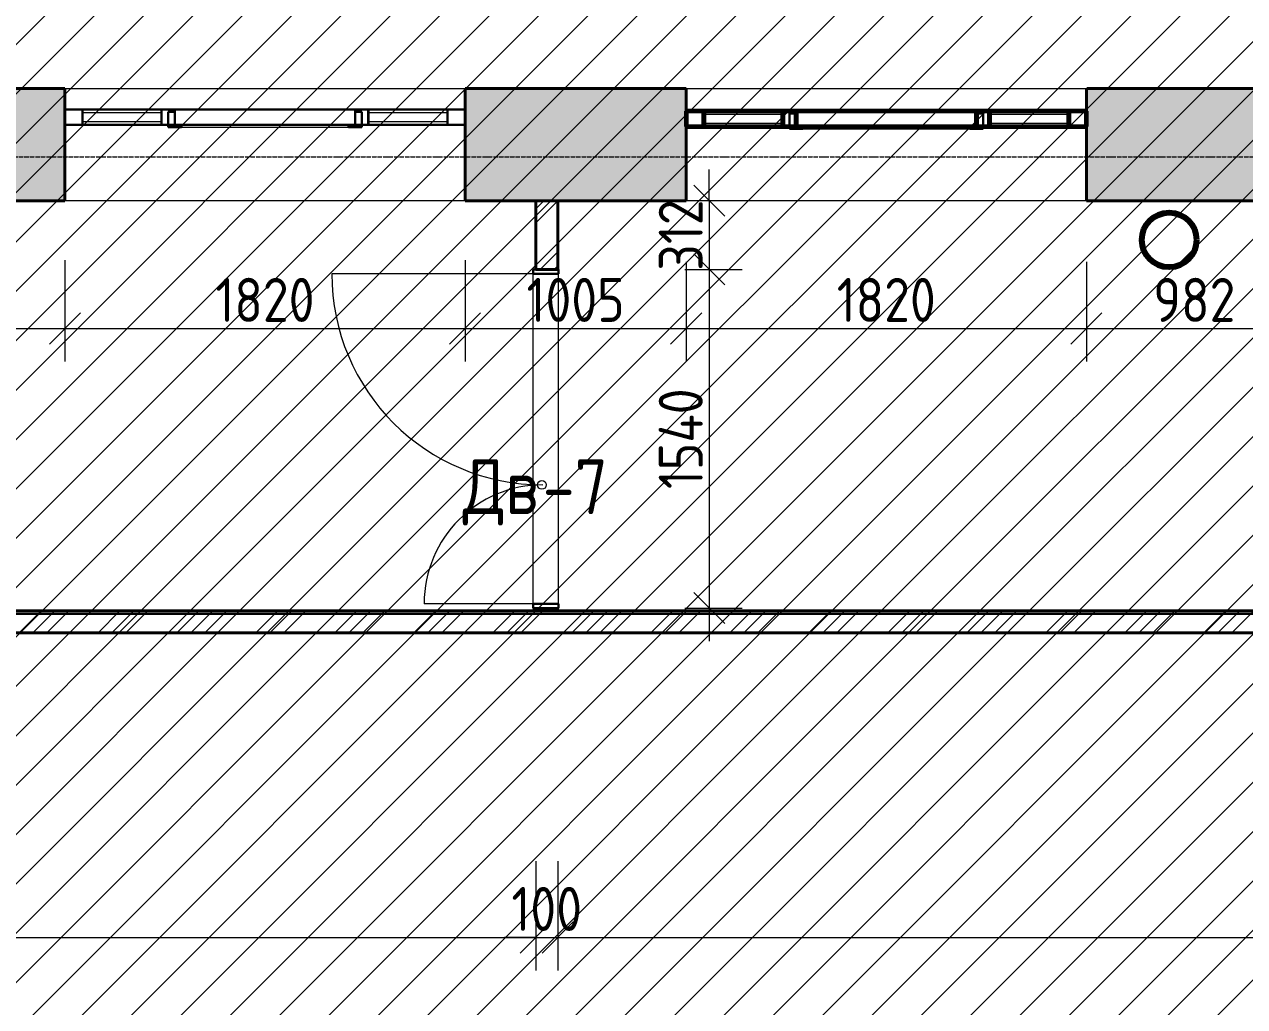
# Model space of a CAD drawing. Header units: millimetres. Extents: x -11886 to 379896, y -8130 to 47743.
# Drawn here: x 345303 to 350852, y 9543 to 14008 of the extents above; entities that cross this region are included whole.
import ezdxf

# ---------------------------------------------------------------- set-up
doc = ezdxf.new("R2010")
doc.units = ezdxf.units.MM
for name, pattern in [('ADSK_Линия сетки', [25, 20, -2.5, 0, -2.5]), ('ADSK_Сверху', [4.5, 3, -1.5]), ('ADSK_Снесено', [4.5, 3, -1.5])]:
    doc.linetypes.add(name, pattern=pattern)
for name, color, linetype, lineweight, true_color in [('_ Окна', 5, 'Continuous', 30, 0x0000ff), ('Витраж', 5, 'Continuous', 18, 0x0000ff), ('Двери', 5, 'Continuous', 18, 0x0000ff), ('Окна', 5, 'Continuous', 18, 0x0000ff), ('Панели витража', 5, 'Continuous', 18, 0x0000ff), ('планы со стояками отопление_dwg', 7, 'Continuous', 9, 0x767676), ('Стены внутренние', 5, 'Continuous', 18, 0x0000ff), ('Стены наружные', 1, 'ADSK_Снесено', 18, 0xff0000)]:
    doc.layers.add(name, color=color, linetype=linetype, lineweight=lineweight, true_color=true_color)
for name, color, linetype, lineweight in [('Марки дверей', 7, 'Continuous', 20), ('Оси', 7, 'Continuous', 9), ('Размеры', 7, 'Continuous', 9), ('стояки', 7, 'Continuous', 9)]:
    doc.layers.add(name, color=color, linetype=linetype, lineweight=lineweight)
doc.styles.add('GOST Common_1', font='GOST_Common.ttf', dxfattribs={"width": 0.9, "height": 200})
doc.styles.add('GOST Common_2', font='GOST_Common.ttf', dxfattribs={"width": 0.9, "height": 250})
doc.dimstyles.new('ADSK_Основной_2_мм_Округление_до_1_мм', dxfattribs={"dimscale": 304.8, "dimtxt": 201.142999, "dimasz": 0.463911, "dimexe": 0.492126, "dimexo": 0.492126, "dimgap": 0.098425, "dimtad": 1, "dimdec": 0, "dimdsep": 46, "dimtxsty": 'GOST Common_1', "dimblk1": 'OBLIQUE', "dimblk2": 'OBLIQUE', "dimsah": 1, "dimcen": 0.09, "dimdle": 0.492126, "dimazin": 2, "dimtfac": 1, "dimtdec": 4, "dimtix": 1, "dimtmove": 0, "dimatfit": 3, "dimfxl": 1, "dimtvp": 1, "dimtolj": 1, "dimtzin": 0, "dimlwd": 20, "dimlwe": 20, "dimarcsym": 2})
pattern_1 = [(45, (322754.53, 150), (-179.6051, 179.6051), []), (45, (322818.03, 150), (0, 359.2102), []), (45, (322691.03, 150), (0, 359.2102), [])]
pattern_2 = [(45, (322754.53, 85026.59), (-112.2532, 112.2532), [])]

# ---------------------------------------------------------------- blocks, each defined once
blk = doc.blocks.new('Системная панель - _AR_Стекло_40мм_привязка по центру-1463982-04 План 4-го этажа')
at = {"layer": 'Панели витража', "color": 161, "linetype": 'ADSK_Сверху', "true_color": 0xaaaaff}
for p, q in [((180, 20), (-180, 20)), ((-180, -20), (-180, 20)), ((180, 20), (180, -20)), ((-180, -20), (180, -20))]:
    blk.add_line(p, q, dxfattribs=at)
blk = doc.blocks.new('Прямоугольный импост - 70х20_60мм-1225109-04 План 4-го этажа')
at = {"layer": 'Витраж', "color": 161, "linetype": 'ADSK_Сверху', "true_color": 0xaaaaff}
for p, q in [((39704.5, 2327.2), (39704.5, 2257.2)), ((39784.5, 2327.2), (39704.5, 2327.2)), ((40174.5, 2327.2), (40144.5, 2327.2)), ((39784.5, 2257.2), (39704.5, 2257.2)), ((40174.5, 2257.2), (40144.5, 2257.2))]:
    blk.add_line(p, q, dxfattribs=at)
blk = doc.blocks.new('Прямоугольный импост - 70х20_60мм-1236811-04 План 4-го этажа')
at = {"layer": 'Витраж', "color": 161, "linetype": 'ADSK_Сверху', "true_color": 0xaaaaff}
for p, q in [((-80, 35), (0, 35)), ((0, 35), (0, -35)), ((0, -35), (-80, -35))]:
    blk.add_line(p, q, dxfattribs=at)
blk = doc.blocks.new('Прямоугольный импост - 70х20_60мм-1236812-04 План 4-го этажа')
at = {"layer": 'Витраж', "color": 161, "linetype": 'ADSK_Сверху', "true_color": 0xaaaaff}
for p, q in [((0, 35), (-80, 35)), ((0, -35), (0, 35)), ((-80, -35), (0, -35))]:
    blk.add_line(p, q, dxfattribs=at)
blk = doc.blocks.new('Прямоугольный импост - 70х20_60мм-1225111-04 План 4-го этажа')
at = {"layer": 'Витраж', "color": 161, "linetype": 'ADSK_Сверху', "true_color": 0xaaaaff}
for p, q in [((40204.5, 2327.2), (40174.5, 2327.2)), ((41054.5, 2327.2), (41024.5, 2327.2)), ((40204.5, 2257.2), (40174.5, 2257.2)), ((41054.5, 2257.2), (41024.5, 2257.2))]:
    blk.add_line(p, q, dxfattribs=at)
blk = doc.blocks.new('Витраж-тент со смещением вовне - 60мм 30 сдвиг-1466982-04 План 4-го этажа')
at = {"layer": '_ Окна', "color": 161, "linetype": 'ADSK_Сверху', "true_color": 0xaaaaff}
for p, q in [((-440, 25), (-440, -45)), ((-440, 25), (-410, 25)), ((-440, -45), (-440, 25)), ((440, 25), (410, 25)), ((440, -45), (440, 25)), ((440, -45), (440, 25)), ((-380, -45), (-440, -45)), ((-380, -35), (-380, -45)), ((380, -35), (380, -45)), ((380, -45), (440, -45))]:
    blk.add_line(p, q, dxfattribs=at)
at = {"layer": 'Окна', "color": 161, "linetype": 'ADSK_Сверху', "true_color": 0xaaaaff}
blk.add_line((-380, -45), (380, -45), dxfattribs=at)
blk = doc.blocks.new('Прямоугольный импост - 70х20_60мм-1225113-04 План 4-го этажа')
at = {"layer": 'Витраж', "color": 161, "linetype": 'ADSK_Сверху', "true_color": 0xaaaaff}
for p, q in [((41084.5, 2327.2), (41054.5, 2327.2)), ((41524.5, 2327.2), (41444.5, 2327.2)), ((41524.5, 2257.2), (41524.5, 2327.2)), ((41084.5, 2257.2), (41054.5, 2257.2)), ((41524.5, 2257.2), (41444.5, 2257.2))]:
    blk.add_line(p, q, dxfattribs=at)
blk = doc.blocks.new('Прямоугольный импост - 70х60мм-1236807-04 План 4-го этажа')
at = {"layer": 'Витраж', "color": 161, "linetype": 'ADSK_Сверху', "true_color": 0xaaaaff}
for p, q in [((-30, 35), (30, 35)), ((30, -35), (-30, -35))]:
    blk.add_line(p, q, dxfattribs=at)
blk = doc.blocks.new('Прямоугольный импост - 70х60мм-1225009-04 План 4-го этажа')
at = {"layer": 'Витраж', "color": 161, "linetype": 'ADSK_Сверху', "true_color": 0xaaaaff}
for p, q in [((39784.5, 2327.2), (39784.5, 2312.2)), ((40144.5, 2327.2), (39784.5, 2327.2)), ((40144.5, 2312.2), (40144.5, 2327.2)), ((39784.5, 2272.2), (39784.5, 2257.2)), ((40144.5, 2257.2), (39784.5, 2257.2)), ((40144.5, 2257.2), (40144.5, 2272.2))]:
    blk.add_line(p, q, dxfattribs=at)
blk = doc.blocks.new('Прямоугольный импост - 70х60мм-1242018-04 План 4-го этажа')
at = {"layer": 'Витраж', "color": 161, "linetype": 'ADSK_Сверху', "true_color": 0xaaaaff}
for p, q in [((40204.5, 2327.2), (40204.5, 2257.2)), ((41024.5, 2327.2), (40204.5, 2327.2)), ((41024.5, 2257.2), (41024.5, 2327.2)), ((41024.5, 2257.2), (40204.5, 2257.2))]:
    blk.add_line(p, q, dxfattribs=at)
blk = doc.blocks.new('Прямоугольный импост - Зазор 20х116мм-1853980-04 План 4-го этажа')
at = {"layer": 'Витраж', "color": 161, "linetype": 'ADSK_Сверху', "true_color": 0xaaaaff}
for p, q in [((24861.7, 11204.5), (24861.7, 11224.5)), ((24977.7, 11204.5), (24977.7, 11224.5)), ((24861.7, 11204.5), (24977.7, 11204.5))]:
    blk.add_line(p, q, dxfattribs=at)
blk = doc.blocks.new('Прямоугольный импост - Зазор 20х116мм-1854064-04 План 4-го этажа')
at = {"layer": 'Витраж', "color": 161, "linetype": 'ADSK_Сверху', "true_color": 0xaaaaff}
for p, q in [((0, 76), (-20, 76)), ((0, -40), (0, 76)), ((-20, -40), (0, -40))]:
    blk.add_line(p, q, dxfattribs=at)
blk = doc.blocks.new('Прямоугольный импост - 48х116мм простой-1854140-04 План 4-го этажа')
at = {"layer": 'Витраж', "color": 161, "linetype": 'ADSK_Сверху', "true_color": 0xaaaaff}
for p, q in [((24977.7, 12724.5), (24861.7, 12724.5)), ((24861.7, 11224.5), (24861.7, 12724.5)), ((24977.7, 11224.5), (24977.7, 12724.5)), ((24861.7, 11224.5), (24977.7, 11224.5))]:
    blk.add_line(p, q, dxfattribs=at)
blk = doc.blocks.new('Прямоугольный импост - Зазор 20х116мм-1854068-04 План 4-го этажа')
at = {"layer": 'Витраж', "color": 161, "linetype": 'ADSK_Сверху', "true_color": 0xaaaaff}
for p, q in [((-20, 76), (0, 76)), ((0, 76), (0, -40)), ((0, -40), (-20, -40))]:
    blk.add_line(p, q, dxfattribs=at)
blk = doc.blocks.new('Прямоугольный импост - 70х20_60мм-V118-04 План 4-го этажа')
at = {"layer": 'Витраж', "lineweight": 30}
for p, q in [((-80, 35), (0, 35)), ((-80, -35), (-80, 35)), ((0, 35), (0, -35)), ((0, -35), (-80, -35))]:
    blk.add_line(p, q, dxfattribs=at)
blk = doc.blocks.new('Прямоугольный импост - 70х20_60мм-V119-04 План 4-го этажа')
at = {"layer": 'Витраж', "lineweight": 30}
for p, q in [((0, 35), (-80, 35)), ((-80, 35), (-80, -35)), ((0, -35), (0, 35)), ((-80, -35), (0, -35))]:
    blk.add_line(p, q, dxfattribs=at)
blk = doc.blocks.new('Прямоугольный импост - 70х60мм-V120-04 План 4-го этажа')
at = {"layer": 'Витраж', "lineweight": 30}
for p, q in [((-30, 35), (30, 35)), ((-30, -35), (-30, 35)), ((30, 35), (30, -35)), ((30, -35), (-30, -35))]:
    blk.add_line(p, q, dxfattribs=at)
blk = doc.blocks.new('Прямоугольный импост - 70х60мм-V121-04 План 4-го этажа')
at = {"layer": 'Витраж', "lineweight": 30}
for p, q in [((23172.4, 13471.5), (22812.4, 13471.5)), ((22812.4, 13471.5), (22812.4, 13401.5)), ((23172.4, 13401.5), (23172.4, 13471.5)), ((22812.4, 13401.5), (23172.4, 13401.5))]:
    blk.add_line(p, q, dxfattribs=at)
blk = doc.blocks.new('Прямоугольный импост - 70х60мм-V122-04 План 4-го этажа')
at = {"layer": 'Витраж', "lineweight": 30}
for p, q in [((24052.4, 13471.5), (23232.4, 13471.5)), ((23232.4, 13471.5), (23232.4, 13401.5)), ((24052.4, 13401.5), (24052.4, 13471.5)), ((23232.4, 13401.5), (24052.4, 13401.5))]:
    blk.add_line(p, q, dxfattribs=at)
blk = doc.blocks.new('Прямоугольный импост - 70х20_60мм-V123-04 План 4-го этажа')
at = {"layer": 'Витраж', "color": 1, "lineweight": 60, "true_color": 0xff0000}
for p, q in [((-80, 35), (0, 35)), ((-80, -35), (-80, 35)), ((0, 35), (0, -35)), ((0, -35), (-80, -35))]:
    blk.add_line(p, q, dxfattribs=at)
blk = doc.blocks.new('Прямоугольный импост - 70х20_60мм-V124-04 План 4-го этажа')
at = {"layer": 'Витраж', "color": 1, "lineweight": 60, "true_color": 0xff0000}
for p, q in [((0, 35), (-80, 35)), ((-80, 35), (-80, -35)), ((0, -35), (0, 35)), ((-80, -35), (0, -35))]:
    blk.add_line(p, q, dxfattribs=at)
blk = doc.blocks.new('Прямоугольный импост - 70х60мм-V125-04 План 4-го этажа')
at = {"layer": 'Витраж', "color": 1, "lineweight": 60, "true_color": 0xff0000}
for p, q in [((-30, 35), (30, 35)), ((-30, -35), (-30, 35)), ((30, 35), (30, -35)), ((30, -35), (-30, -35))]:
    blk.add_line(p, q, dxfattribs=at)
blk = doc.blocks.new('Прямоугольный импост - 70х60мм-V126-04 План 4-го этажа')
at = {"layer": 'Витраж', "color": 1, "lineweight": 60, "true_color": 0xff0000}
for p, q in [((25997.9, 13463.8), (25637.9, 13463.8)), ((25637.9, 13463.8), (25637.9, 13393.8)), ((25997.9, 13393.8), (25997.9, 13463.8)), ((25637.9, 13393.8), (25997.9, 13393.8))]:
    blk.add_line(p, q, dxfattribs=at)
blk = doc.blocks.new('Прямоугольный импост - 70х60мм-V127-04 План 4-го этажа')
at = {"layer": 'Витраж', "color": 1, "lineweight": 60, "true_color": 0xff0000}
for p, q in [((26877.9, 13463.8), (26057.9, 13463.8)), ((26057.9, 13463.8), (26057.9, 13393.8)), ((26877.9, 13393.8), (26877.9, 13463.8)), ((26057.9, 13393.8), (26877.9, 13393.8))]:
    blk.add_line(p, q, dxfattribs=at)
blk = doc.blocks.new('Дверь-Витраж-Двойная-Витрина - Дв-7-1855991-04 План 4-го этажа')
at = {"layer": 'Двери'}
for p, q in [((750, 40), (750, 955.55)), ((-750, 40), (-750, 535.55))]:
    blk.add_line(p, q, dxfattribs=at)
for centre, radius, start, end in [((750, -4.45), 960, 90, 180), ((-750, -4.45), 540, 0, 90)]:
    blk.add_arc(centre, radius, start, end, dxfattribs=at)
blk = doc.blocks.new('Прямоугольный импост - Зазор 20х116мм-1839981-04 План 4-го этажа')
at = {"layer": 'Витраж', "lineweight": 30}
for p, q in [((-20, 76), (0, 76)), ((-20, -40), (-20, 76)), ((0, 76), (0, -40)), ((0, -40), (-20, -40))]:
    blk.add_line(p, q, dxfattribs=at)
blk = doc.blocks.new('Прямоугольный импост - Зазор 20х116мм-1839984-04 План 4-го этажа')
at = {"layer": 'Витраж', "lineweight": 30}
for p, q in [((0, 76), (-20, 76)), ((-20, 76), (-20, -40)), ((0, -40), (0, 76)), ((-20, -40), (0, -40))]:
    blk.add_line(p, q, dxfattribs=at)
blk = doc.blocks.new('планы со стояками отопление_dwg-1484427-04 План 4-го этажа')
at = {"layer": 'стояки', "color": 246, "lineweight": 80, "true_color": 0x7f001f}
blk.add_circle((198243.7, 422787.2), 124.3, dxfattribs=at)
blk = doc.blocks.new('ADSK_Марка_Дверь - Типоразмер_ADSK_Марка-58376-04 План 4-го этажа')
at = {"layer": 'Марки дверей', "lineweight": 9}
blk.add_circle((0, 0), 0.2, dxfattribs=at)
blk = doc.blocks.new('_Oblique')
at = {"color": 0, "linetype": 'ByBlock', "lineweight": -2}
blk.add_line((-0.5, -0.5), (0.5, 0.5), dxfattribs=at)
blk = doc.blocks.new('*D2969')
at = {"layer": 'Defpoints', "color": 0, "transparency": 16777216}
for p in [(344513.2, 13092.1), (345486.9, 13086.5), (345486.9, 12625.6)]:
    blk.add_point(p, dxfattribs=at)
at = {"layer": 'Размеры', "color": 0, "lineweight": 20, "transparency": 16777216}
for p, q in [((344513.2, 12942.1), (344513.2, 12475.6)), ((345486.9, 12936.5), (345486.9, 12475.6)), ((344363.2, 12625.6), (345636.9, 12625.6))]:
    blk.add_line(p, q, dxfattribs=at)
at = {"layer": 'Размеры', "color": 0, "lineweight": 20, "transparency": 16777216, "xscale": 141.4, "yscale": 141.4, "zscale": 141.4, "rotation": 180}
blk.add_blockref('_Oblique', (344513.2, 12625.6), dxfattribs=at)
at = {"layer": 'Размеры', "color": 0, "lineweight": 20, "transparency": 16777216, "xscale": 141.4, "yscale": 141.4, "zscale": 141.4}
blk.add_blockref('_Oblique', (345486.9, 12625.6), dxfattribs=at)
at = {"layer": 'Размеры', "color": 0, "lineweight": 20, "transparency": 16777216, "insert": (345000.1, 12755.6), "char_height": 200, "width": 474.561, "attachment_point": 5, "style": 'GOST Common_1'}
blk.add_mtext('\\A1;974', dxfattribs=at)
blk = doc.blocks.new('*D2970')
at = {"layer": 'Defpoints', "color": 0, "transparency": 16777216}
for p in [(345486.9, 13086.5), (347306.9, 13086.5), (347306.9, 12625.6)]:
    blk.add_point(p, dxfattribs=at)
at = {"layer": 'Размеры', "color": 0, "lineweight": 20, "transparency": 16777216}
for p, q in [((345486.9, 12936.5), (345486.9, 12475.6)), ((347306.9, 12936.5), (347306.9, 12475.6)), ((345336.9, 12625.6), (347456.9, 12625.6))]:
    blk.add_line(p, q, dxfattribs=at)
at = {"layer": 'Размеры', "color": 0, "lineweight": 20, "transparency": 16777216, "xscale": 141.4, "yscale": 141.4, "zscale": 141.4, "rotation": 180}
blk.add_blockref('_Oblique', (345486.9, 12625.6), dxfattribs=at)
at = {"layer": 'Размеры', "color": 0, "lineweight": 20, "transparency": 16777216, "xscale": 141.4, "yscale": 141.4, "zscale": 141.4}
blk.add_blockref('_Oblique', (347306.9, 12625.6), dxfattribs=at)
at = {"layer": 'Размеры', "color": 0, "lineweight": 20, "transparency": 16777216, "insert": (346396.9, 12755.6), "char_height": 200, "width": 560.473, "attachment_point": 5, "style": 'GOST Common_1'}
blk.add_mtext('\\A1;1820', dxfattribs=at)
blk = doc.blocks.new('*D2971')
at = {"layer": 'Defpoints', "color": 0, "transparency": 16777216}
for p in [(347306.9, 13086.5), (348312.4, 13078.8), (348312.4, 12625.6)]:
    blk.add_point(p, dxfattribs=at)
at = {"layer": 'Размеры', "color": 0, "lineweight": 20, "transparency": 16777216}
for p, q in [((347306.9, 12936.5), (347306.9, 12475.6)), ((348312.4, 12928.8), (348312.4, 12475.6)), ((347156.9, 12625.6), (348462.4, 12625.6))]:
    blk.add_line(p, q, dxfattribs=at)
at = {"layer": 'Размеры', "color": 0, "lineweight": 20, "transparency": 16777216, "xscale": 141.4, "yscale": 141.4, "zscale": 141.4, "rotation": 180}
blk.add_blockref('_Oblique', (347306.9, 12625.6), dxfattribs=at)
at = {"layer": 'Размеры', "color": 0, "lineweight": 20, "transparency": 16777216, "xscale": 141.4, "yscale": 141.4, "zscale": 141.4}
blk.add_blockref('_Oblique', (348312.4, 12625.6), dxfattribs=at)
at = {"layer": 'Размеры', "color": 0, "lineweight": 20, "transparency": 16777216, "insert": (347809.6, 12755.6), "char_height": 200, "width": 560.473, "attachment_point": 5, "style": 'GOST Common_1'}
blk.add_mtext('\\A1;1005', dxfattribs=at)
blk = doc.blocks.new('*D2972')
at = {"layer": 'Defpoints', "color": 0, "transparency": 16777216}
for p in [(348312.4, 13078.8), (350132.4, 13078.8), (350132.4, 12625.6)]:
    blk.add_point(p, dxfattribs=at)
at = {"layer": 'Размеры', "color": 0, "lineweight": 20, "transparency": 16777216}
for p, q in [((348312.4, 12928.8), (348312.4, 12475.6)), ((350132.4, 12928.8), (350132.4, 12475.6)), ((348162.4, 12625.6), (350282.4, 12625.6))]:
    blk.add_line(p, q, dxfattribs=at)
at = {"layer": 'Размеры', "color": 0, "lineweight": 20, "transparency": 16777216, "xscale": 141.4, "yscale": 141.4, "zscale": 141.4, "rotation": 180}
blk.add_blockref('_Oblique', (348312.4, 12625.6), dxfattribs=at)
at = {"layer": 'Размеры', "color": 0, "lineweight": 20, "transparency": 16777216, "xscale": 141.4, "yscale": 141.4, "zscale": 141.4}
blk.add_blockref('_Oblique', (350132.4, 12625.6), dxfattribs=at)
at = {"layer": 'Размеры', "color": 0, "lineweight": 20, "transparency": 16777216, "insert": (349222.4, 12755.6), "char_height": 200, "width": 560.473, "attachment_point": 5, "style": 'GOST Common_1'}
blk.add_mtext('\\A1;1820', dxfattribs=at)
blk = doc.blocks.new('*D2973')
at = {"layer": 'Defpoints', "color": 0, "transparency": 16777216}
for p in [(350132.4, 13078.8), (351114.3, 13052.8), (351114.3, 12625.6)]:
    blk.add_point(p, dxfattribs=at)
at = {"layer": 'Размеры', "color": 0, "lineweight": 20, "transparency": 16777216}
for p, q in [((350132.4, 12928.8), (350132.4, 12475.6)), ((351114.3, 12902.8), (351114.3, 12475.6)), ((349982.4, 12625.6), (351264.3, 12625.6))]:
    blk.add_line(p, q, dxfattribs=at)
at = {"layer": 'Размеры', "color": 0, "lineweight": 20, "transparency": 16777216, "xscale": 141.4, "yscale": 141.4, "zscale": 141.4, "rotation": 180}
blk.add_blockref('_Oblique', (350132.4, 12625.6), dxfattribs=at)
at = {"layer": 'Размеры', "color": 0, "lineweight": 20, "transparency": 16777216, "xscale": 141.4, "yscale": 141.4, "zscale": 141.4}
blk.add_blockref('_Oblique', (351114.3, 12625.6), dxfattribs=at)
at = {"layer": 'Размеры', "color": 0, "lineweight": 20, "transparency": 16777216, "insert": (350623.4, 12755.6), "char_height": 200, "width": 454.106, "attachment_point": 5, "style": 'GOST Common_1'}
blk.add_mtext('\\A1;982', dxfattribs=at)
blk = doc.blocks.new('*D2985')
at = {"layer": 'Defpoints', "color": 0, "transparency": 16777216}
for p in [(347628.3, 10353.2), (341027.4, 9956.5), (347628.3, 9856.5)]:
    blk.add_point(p, dxfattribs=at)
at = {"layer": 'Размеры', "color": 0, "lineweight": 20, "transparency": 16777216}
for p, q in [((347628.3, 10203.2), (347628.3, 9706.5)), ((340877.4, 9856.5), (347778.3, 9856.5)), ((341027.4, 9806.5), (341027.4, 9706.5))]:
    blk.add_line(p, q, dxfattribs=at)
at = {"layer": 'Размеры', "color": 0, "lineweight": 20, "transparency": 16777216, "xscale": 141.4, "yscale": 141.4, "zscale": 141.4, "rotation": 180}
blk.add_blockref('_Oblique', (341027.4, 9856.5), dxfattribs=at)
at = {"layer": 'Размеры', "color": 0, "lineweight": 20, "transparency": 16777216, "xscale": 141.4, "yscale": 141.4, "zscale": 141.4}
blk.add_blockref('_Oblique', (347628.3, 9856.5), dxfattribs=at)
at = {"layer": 'Размеры', "color": 0, "lineweight": 20, "transparency": 16777216, "insert": (344327.9, 9986.5), "char_height": 200, "width": 560.473, "attachment_point": 5, "style": 'GOST Common_1'}
blk.add_mtext('\\A1;6601', dxfattribs=at)
blk = doc.blocks.new('*D2986')
at = {"layer": 'Defpoints', "color": 0, "transparency": 16777216}
for p in [(347628.3, 10353.2), (347728.3, 10353.2), (347728.3, 9856.5)]:
    blk.add_point(p, dxfattribs=at)
at = {"layer": 'Размеры', "color": 0, "lineweight": 20, "transparency": 16777216}
for p, q in [((347628.3, 10203.2), (347628.3, 9706.5)), ((347728.3, 10203.2), (347728.3, 9706.5)), ((347628.3, 9856.5), (347486.9, 9856.5)), ((347628.3, 9856.5), (347728.3, 9856.5)), ((347728.3, 9856.5), (347869.7, 9856.5))]:
    blk.add_line(p, q, dxfattribs=at)
at = {"layer": 'Размеры', "color": 0, "lineweight": 20, "transparency": 16777216, "xscale": 141.4, "yscale": 141.4, "zscale": 141.4}
blk.add_blockref('_Oblique', (347628.3, 9856.5), dxfattribs=at)
at = {"layer": 'Размеры', "color": 0, "lineweight": 20, "transparency": 16777216, "xscale": 141.4, "yscale": 141.4, "zscale": 141.4, "rotation": 180}
blk.add_blockref('_Oblique', (347728.3, 9856.5), dxfattribs=at)
at = {"layer": 'Размеры', "color": 0, "lineweight": 20, "transparency": 16777216, "insert": (347678.3, 9986.5), "char_height": 200, "width": 409.104, "attachment_point": 5, "style": 'GOST Common_1'}
blk.add_mtext('\\A1;100', dxfattribs=at)
blk = doc.blocks.new('*D2987')
at = {"layer": 'Defpoints', "color": 0, "transparency": 16777216}
for p in [(347728.3, 10353.2), (355056.1, 9956.5), (355056.1, 9856.5)]:
    blk.add_point(p, dxfattribs=at)
at = {"layer": 'Размеры', "color": 0, "lineweight": 20, "transparency": 16777216}
for p, q in [((347728.3, 10203.2), (347728.3, 9706.5)), ((347578.3, 9856.5), (355206.1, 9856.5)), ((355056.1, 9806.5), (355056.1, 9706.5))]:
    blk.add_line(p, q, dxfattribs=at)
at = {"layer": 'Размеры', "color": 0, "lineweight": 20, "transparency": 16777216, "xscale": 141.4, "yscale": 141.4, "zscale": 141.4, "rotation": 180}
blk.add_blockref('_Oblique', (347728.3, 9856.5), dxfattribs=at)
at = {"layer": 'Размеры', "color": 0, "lineweight": 20, "transparency": 16777216, "xscale": 141.4, "yscale": 141.4, "zscale": 141.4}
blk.add_blockref('_Oblique', (355056.1, 9856.5), dxfattribs=at)
at = {"layer": 'Размеры', "color": 0, "lineweight": 20, "transparency": 16777216, "insert": (351392.2, 9986.5), "char_height": 200, "width": 605.475, "attachment_point": 5, "style": 'GOST Common_1'}
blk.add_mtext('\\A1;7328', dxfattribs=at)
blk = doc.blocks.new('*D3027')
at = {"layer": 'Defpoints', "color": 0, "transparency": 16777216}
for p in [(348517.7, 13206.6), (348156.3, 12894.5), (348417.7, 12894.5)]:
    blk.add_point(p, dxfattribs=at)
at = {"layer": 'Размеры', "color": 0, "lineweight": 20, "transparency": 16777216}
for p, q in [((348417.7, 13206.6), (348417.7, 13348)), ((348367.7, 13206.6), (348267.7, 13206.6)), ((348417.7, 13206.6), (348417.7, 12894.5)), ((348306.3, 12894.5), (348567.7, 12894.5)), ((348417.7, 12894.5), (348417.7, 12753.1))]:
    blk.add_line(p, q, dxfattribs=at)
at = {"layer": 'Размеры', "color": 0, "lineweight": 20, "transparency": 16777216, "xscale": 141.4, "yscale": 141.4, "zscale": 141.4}
for p, rotation in [((348417.7, 13206.6), 270), ((348417.7, 12894.5), 90)]:
    blk.add_blockref('_Oblique', p, dxfattribs=dict(at, rotation=rotation))
at = {"layer": 'Размеры', "color": 0, "lineweight": 20, "transparency": 16777216, "insert": (348287.7, 13050.6), "char_height": 200, "width": 409.104, "attachment_point": 5, "rotation": 90, "style": 'GOST Common_1'}
blk.add_mtext('\\A1;312', dxfattribs=at)
blk = doc.blocks.new('*D3028')
at = {"layer": 'Defpoints', "color": 0, "transparency": 16777216}
for p in [(348156.3, 12894.5), (348156.3, 11354.5), (348417.7, 11354.5)]:
    blk.add_point(p, dxfattribs=at)
at = {"layer": 'Размеры', "color": 0, "lineweight": 20, "transparency": 16777216}
for p, q in [((348417.7, 13044.5), (348417.7, 11204.5)), ((348306.3, 12894.5), (348567.7, 12894.5)), ((348306.3, 11354.5), (348567.7, 11354.5))]:
    blk.add_line(p, q, dxfattribs=at)
at = {"layer": 'Размеры', "color": 0, "lineweight": 20, "transparency": 16777216, "xscale": 141.4, "yscale": 141.4, "zscale": 141.4}
for p, rotation in [((348417.7, 12894.5), 90), ((348417.7, 11354.5), 270)]:
    blk.add_blockref('_Oblique', p, dxfattribs=dict(at, rotation=rotation))
at = {"layer": 'Размеры', "color": 0, "lineweight": 20, "transparency": 16777216, "insert": (348287.7, 12124.5), "char_height": 200, "width": 580.928, "attachment_point": 5, "rotation": 90, "style": 'GOST Common_1'}
blk.add_mtext('\\A1;1540', dxfattribs=at)

msp = doc.modelspace()

# ---------------------------------------------------------------- hatches: boundary and pattern name
at = {"lineweight": 13, "true_color": 0x636466, "transparency": 33554559}
h = msp.add_hatch(dxfattribs=at)
h.set_pattern_fill('ANSI31', color=251, scale=50)
h.set_pattern_definition(pattern_2)
h.paths.add_polyline_path([(372687.94, 8682.3), (378968.48, 8682.3), (378787.15, 43909.21), (368787.75, 43909.21), (368787.75, 21084.06), (369474.39, 21054.57), (369476.21, 11328.12), (323525.66, 11328.12), (323525.66, 8679.25), (323045.03, 8679.25), (323045.03, 456.79), (331027.53, 422.02), (331027.53, 2336.48), (341727.18, 2336.48), (341727.18, -2582.57), (354090.93, -2582.57), (354090.93, 2335.74), (364791.47, 2256.79), (364791.47, 300.23), (372687.94, 300.23)])
h = msp.add_hatch(dxfattribs=at)
h.set_pattern_fill('ANSI31', color=251, scale=50)
h.set_pattern_definition(pattern_2)
h.paths.add_polyline_path([(354071.55, 43675.13), (341210.37, 43675.13), (341210.37, 21068.63), (334059.77, 21068.63), (334055.85, 13720.18), (337042.11, 13716.63), (337042.11, 13206.63), (335179.7, 13206.63), (335179.7, 11328.12), (358547.3, 11328.12), (358547.3, 13716.63), (361496.44, 13716.63), (361484.24, 21084.06), (354071.55, 21084.06)])
at = {"layer": 'Стены внутренние', "lineweight": 9}
h = msp.add_hatch(dxfattribs=at)
h.set_pattern_fill('FP_1', color=256, style=0, pattern_type=2)
h.set_pattern_definition(pattern_1)
h.paths.add_polyline_path([(347728.26, 12894.54), (347728.26, 13206.63), (347628.26, 13206.63), (347628.26, 12894.54)])
h = msp.add_hatch(dxfattribs=at)
h.set_pattern_fill('FP_1', color=256, style=0, pattern_type=2)
h.set_pattern_definition(pattern_1)
h.paths.add_polyline_path([(354803.09, 11242.54), (354956.07, 11242.54), (354956.07, 11342.54), (341127.44, 11342.54), (341127.44, 11242.54), (350297.73, 11242.54)])
at = {"layer": 'Стены наружные', "true_color": 0xc0c0c0}
h = msp.add_hatch(color=9, dxfattribs=at)
h.paths.add_polyline_path([(359233.11, 13206.63), (362006.44, 13206.63), (362006.44, 13716.63), (358546.28, 13716.63), (358546.28, 13206.63), (358680.01, 13206.63)])
h.paths.add_polyline_path([(356726.28, 13206.63), (356726.28, 13716.63), (355721.33, 13716.63), (355721.33, 13206.63)])
h.paths.add_polyline_path([(353901.33, 13206.63), (353901.33, 13716.63), (352934.34, 13716.63), (352934.34, 13206.63), (353757.23, 13206.63)])
h.paths.add_polyline_path([(350132.4, 13206.63), (351114.34, 13206.63), (351114.34, 13716.63), (350132.4, 13716.63), (350132.4, 13238.49)])
h.paths.add_polyline_path([(347306.9, 13206.63), (348312.4, 13206.63), (348312.4, 13716.63), (347306.9, 13716.63), (347306.9, 13300.08)])
h.paths.add_polyline_path([(344513.2, 13206.63), (345486.9, 13206.63), (345486.9, 13716.63), (344513.2, 13716.63), (344513.2, 13287.51)])
h.paths.add_polyline_path([(341698.91, 13206.63), (342693.2, 13206.63), (342693.2, 13716.63), (341698.91, 13716.63), (341698.91, 13274.85)])
h.paths.add_polyline_path([(339878.91, 13206.63), (339878.91, 13716.63), (338887.86, 13716.63), (338887.86, 13206.63), (339034.34, 13206.63)])
h.paths.add_polyline_path([(335079.7, 13206.63), (337067.86, 13206.63), (337067.86, 13716.63), (333611.85, 13716.63), (333611.85, 13206.63), (334528.98, 13206.63)])

# ---------------------------------------------------------------- linework, layer by layer
at = {"color": 251, "lineweight": 30, "true_color": 0x636466}
msp.add_lwpolyline([(334059.77, 21068.63), (334055.85, 13720.18), (337042.11, 13716.63), (337042.11, 13206.63), (335179.7, 13206.63), (335179.7, 11328.12), (358547.3, 11328.12), (358547.3, 13716.63), (361496.44, 13716.63), (361484.24, 21084.06), (354071.55, 21084.06), (354071.55, 43675.13), (341210.37, 43675.13), (341210.37, 21068.63), (334059.77, 21068.63)], dxfattribs=at)
at = {"layer": 'Оси', "linetype": 'ADSK_Линия сетки'}
msp.add_line((311668.31, 13406.79), (379896.25, 13406.79), dxfattribs=at)
at = {"layer": 'Стены внутренние', "color": 18, "lineweight": 40, "true_color": 0x000000}
for p, q in [((347628.26, 13206.63), (347628.26, 12894.54)), ((347728.26, 13206.63), (347628.26, 13206.63)), ((347728.26, 12894.54), (347728.26, 13206.63)), ((347628.26, 12894.54), (347728.26, 12894.54)), ((355056.07, 11342.54), (341027.44, 11342.54)), ((341097.44, 11242.54), (354986.07, 11242.54))]:
    msp.add_line(p, q, dxfattribs=at)
at = {"layer": 'Стены внутренние', "color": 18, "linetype": 'ADSK_Сверху', "true_color": 0x000000}
for p, q in [((347616.26, 12894.54), (347616.26, 12874.54)), ((347616.26, 12894.54), (347732.26, 12894.54)), ((347732.26, 12874.54), (347732.26, 12894.54)), ((347616.26, 11354.54), (347616.26, 11342.54)), ((347732.26, 11342.54), (347616.26, 11342.54)), ((347732.26, 11342.54), (347732.26, 11354.54))]:
    msp.add_line(p, q, dxfattribs=at)
at = {"layer": 'Стены наружные', "color": 18, "lineweight": 40, "true_color": 0x000000}
for p, q in [((345486.9, 13716.63), (344513.2, 13716.63)), ((345486.9, 13206.63), (345486.9, 13716.63)), ((348312.4, 13716.63), (347306.9, 13716.63)), ((347306.9, 13716.63), (347306.9, 13206.63)), ((348312.4, 13206.63), (348312.4, 13716.63)), ((351114.34, 13716.63), (350132.4, 13716.63)), ((350132.4, 13716.63), (350132.4, 13206.63)), ((344513.2, 13206.63), (345486.9, 13206.63)), ((347306.9, 13206.63), (347628.26, 13206.63)), ((347728.26, 13206.63), (348312.4, 13206.63)), ((350132.4, 13206.63), (351114.34, 13206.63))]:
    msp.add_line(p, q, dxfattribs=at)
at = {"layer": 'Стены наружные', "color": 18, "true_color": 0x000000}
for p, q in [((345486.9, 13716.63), (347306.9, 13716.63)), ((348312.4, 13716.63), (350132.4, 13716.63)), ((347306.9, 13206.63), (345486.9, 13206.63)), ((350132.4, 13206.63), (348312.4, 13206.63))]:
    msp.add_line(p, q, dxfattribs=at)

# ---------------------------------------------------------------- block references
at = {"layer": '_ Окна', "color": 161, "linetype": 'ADSK_Сверху', "true_color": 0xaaaaff}
for p in [(346396.9, 13586.53), (349222.4, 13578.8)]:
    msp.add_blockref('Витраж-тент со смещением вовне - 60мм 30 сдвиг-1466982-04 План 4-го этажа', p, dxfattribs=at)
at = {"layer": 'Витраж', "color": 161, "linetype": 'ADSK_Сверху', "true_color": 0xaaaaff}
for name, p, rotation in [('Прямоугольный импост - 70х20_60мм-1236812-04 План 4-го этажа', (345486.9, 13586.53), 180), ('Прямоугольный импост - 70х20_60мм-1225113-04 План 4-го этажа', (387011.36, 15878.69), 180), ('Прямоугольный импост - 70х60мм-1225009-04 План 4-го этажа', (385711.36, 15878.69), 180), ('Прямоугольный импост - 70х20_60мм-1225111-04 План 4-го этажа', (387011.36, 15878.69), 180), ('Прямоугольный импост - 70х60мм-1242018-04 План 4-го этажа', (387011.36, 15878.69), 180), ('Прямоугольный импост - 70х20_60мм-1225109-04 План 4-го этажа', (387011.36, 15878.69), 180), ('Прямоугольный импост - 70х60мм-1225009-04 План 4-го этажа', (387011.36, 15878.69), 180), ('Прямоугольный импост - 70х20_60мм-1236812-04 План 4-го этажа', (348312.4, 13578.8), 180), ('Прямоугольный импост - 70х20_60мм-1225113-04 План 4-го этажа', (389836.85, 15870.95), 180), ('Прямоугольный импост - 70х60мм-1225009-04 План 4-го этажа', (388536.85, 15870.95), 180), ('Прямоугольный импост - 70х20_60мм-1225111-04 План 4-го этажа', (389836.85, 15870.95), 180), ('Прямоугольный импост - 70х60мм-1242018-04 План 4-го этажа', (389836.85, 15870.95), 180), ('Прямоугольный импост - 70х20_60мм-1225109-04 План 4-го этажа', (389836.85, 15870.95), 180), ('Прямоугольный импост - 70х60мм-1225009-04 План 4-го этажа', (389836.85, 15870.95), 180), ('Прямоугольный импост - Зазор 20х116мм-1854064-04 План 4-го этажа', (347656.26, 11354.54), 270)]:
    msp.add_blockref(name, p, dxfattribs=dict(at, rotation=rotation))
at = {"layer": 'Витраж'}
for name, p, rotation in [('Прямоугольный импост - 70х20_60мм-V119-04 План 4-го этажа', (345486.9, 13586.53), 180), ('Прямоугольный импост - 70х20_60мм-V124-04 План 4-го этажа', (348312.4, 13578.8), 180), ('Прямоугольный импост - Зазор 20х116мм-1839984-04 План 4-го этажа', (347656.26, 11354.54), 270)]:
    msp.add_blockref(name, p, dxfattribs=dict(at, rotation=rotation))
for name, p in [('Прямоугольный импост - 70х60мм-V121-04 План 4-го этажа', (322754.53, 150)), ('Прямоугольный импост - 70х60мм-V122-04 План 4-го этажа', (322754.53, 150)), ('Прямоугольный импост - 70х60мм-V121-04 План 4-го этажа', (324054.53, 150)), ('Прямоугольный импост - 70х60мм-V126-04 План 4-го этажа', (322754.53, 150)), ('Прямоугольный импост - 70х60мм-V127-04 План 4-го этажа', (322754.53, 150)), ('Прямоугольный импост - 70х60мм-V126-04 План 4-го этажа', (324054.53, 150))]:
    msp.add_blockref(name, p, dxfattribs=at)
at = {"layer": 'Витраж', "color": 161, "linetype": 'ADSK_Сверху', "true_color": 0xaaaaff, "extrusion": (0, 0, -1)}
for name, p, rotation in [('Прямоугольный импост - 70х60мм-1236807-04 План 4-го этажа', (-345956.9, 13586.53), 180), ('Прямоугольный импост - 70х60мм-1236807-04 План 4-го этажа', (-346836.9, 13586.53), 180), ('Прямоугольный импост - 70х20_60мм-1236811-04 План 4-го этажа', (-347306.9, 13586.53), 180), ('Прямоугольный импост - 70х60мм-1236807-04 План 4-го этажа', (-348782.4, 13578.8), 180), ('Прямоугольный импост - 70х60мм-1236807-04 План 4-го этажа', (-349662.4, 13578.8), 180), ('Прямоугольный импост - 70х20_60мм-1236811-04 План 4-го этажа', (-350132.4, 13578.8), 180), ('Прямоугольный импост - Зазор 20х116мм-1854068-04 План 4-го этажа', (-347656.26, 12894.54), 90)]:
    msp.add_blockref(name, p, dxfattribs=dict(at, rotation=rotation))
at = {"layer": 'Витраж', "extrusion": (0, 0, -1)}
for name, p, rotation in [('Прямоугольный импост - 70х60мм-V120-04 План 4-го этажа', (-345956.9, 13586.53), 180), ('Прямоугольный импост - 70х60мм-V120-04 План 4-го этажа', (-346836.9, 13586.53), 180), ('Прямоугольный импост - 70х20_60мм-V118-04 План 4-го этажа', (-347306.9, 13586.53), 180), ('Прямоугольный импост - 70х60мм-V125-04 План 4-го этажа', (-348782.4, 13578.8), 180), ('Прямоугольный импост - 70х60мм-V125-04 План 4-го этажа', (-349662.4, 13578.8), 180), ('Прямоугольный импост - 70х20_60мм-V123-04 План 4-го этажа', (-350132.4, 13578.8), 180), ('Прямоугольный импост - Зазор 20х116мм-1839981-04 План 4-го этажа', (-347656.26, 12894.54), 90)]:
    msp.add_blockref(name, p, dxfattribs=dict(at, rotation=rotation))
at = {"layer": 'Витраж', "color": 161, "linetype": 'ADSK_Сверху', "true_color": 0xaaaaff}
for name in ['Прямоугольный импост - 48х116мм простой-1854140-04 План 4-го этажа', 'Прямоугольный импост - Зазор 20х116мм-1853980-04 План 4-го этажа']:
    msp.add_blockref(name, (322754.53, 150), dxfattribs=at)
at = {"layer": 'Двери', "rotation": 90}
msp.add_blockref('Дверь-Витраж-Двойная-Витрина - Дв-7-1855991-04 План 4-го этажа', (347656.26, 12124.54), dxfattribs=at)
at = {"layer": 'Марки дверей', "xscale": 99.99999999999993, "yscale": 99.99999999999993, "zscale": 99.99999999999993}
msp.add_blockref('ADSK_Марка_Дверь - Типоразмер_ADSK_Марка-58376-04 План 4-го этажа', (347656.26, 11914.54), dxfattribs=at)
at = {"layer": 'Панели витража', "color": 161, "linetype": 'ADSK_Сверху', "true_color": 0xaaaaff}
for p in [(345746.9, 13586.53), (347046.9, 13586.53), (348572.4, 13578.8), (349872.4, 13578.8)]:
    msp.add_blockref('Системная панель - _AR_Стекло_40мм_привязка по центру-1463982-04 План 4-го этажа', p, dxfattribs=at)
at = {"layer": 'планы со стояками отопление_dwg', "color": 6, "true_color": 0xff00ff}
msp.add_blockref('планы со стояками отопление_dwg-1484427-04 План 4-го этажа', (152265.33, -409758.64), dxfattribs=at)

# ---------------------------------------------------------------- texts
at = {"layer": 'Марки дверей', "lineweight": 9, "char_height": 250, "attachment_point": 1, "style": 'GOST Common_2'}
for s, insert, width in [('Дв', (347296.53, 12031.55), 440.1264), ('-7', (347659.67, 12031.55), 389.6201)]:
    msp.add_mtext(s, dxfattribs=dict(at, insert=insert, width=width))

# ---------------------------------------------------------------- dimensions: what is measured, and where the dimension line sits
at = {"layer": 'Размеры', "lineweight": 20}
for base, p1, p2, override, picture, middle in [((348417.69, 12894.54), (348517.67, 13206.63), (348156.26, 12894.54), {"dimpost": '<>', "dimfxl": 477.520634}, '*D3027', (348287.69, 13050.58)), ((348417.69, 11354.54), (348156.26, 12894.54), (348156.26, 11354.54), {"dimpost": '<>', "dimfxl": 1540}, '*D3028', (348287.69, 12124.54))]:
    dim = msp.add_linear_dim(base=base, p1=p1, p2=p2, angle=90, dimstyle='ADSK_Основной_2_мм_Округление_до_1_мм', override=override, dxfattribs=at)
    dim.commit()
    dim.dimension.update_dxf_attribs({"geometry": picture, "text_midpoint": middle})
for base, p1, p2, override, picture, middle in [((345486.9, 12625.64), (344513.2, 13092.07), (345486.9, 13086.53), {"dimpost": '<>', "dimfxl": 973.715929}, '*D2969', (345000.05, 12755.64)), ((347306.9, 12625.64), (345486.9, 13086.53), (347306.9, 13086.53), {"dimpost": '<>', "dimfxl": 1820}, '*D2970', (346396.9, 12755.64)), ((348312.3952, 12625.6434), (347306.9018, 13086.5346), (348312.3952, 13078.8014), {"dimpost": '<>', "dimfxl": 1005.52312}, '*D2971', (347809.6485, 12755.6434)), ((350132.4, 12625.64), (348312.4, 13078.8), (350132.4, 13078.8), {"dimpost": '<>', "dimfxl": 1820}, '*D2972', (349222.4, 12755.64)), ((351114.34, 12625.64), (350132.4, 13078.8), (351114.34, 13052.77), {"dimpost": '<>', "dimfxl": 982.287357}, '*D2973', (350623.37, 12755.64)), ((347628.26, 9856.55), (341027.44, 9956.53), (347628.26, 10353.25), {"dimpost": '<>', "dimfxl": 6612.721747}, '*D2985', (344327.85, 9986.55)), ((347728.26, 9856.55), (347628.26, 10353.25), (347728.26, 10353.25), {"dimpost": '<>', "dimfxl": 100}, '*D2986', (347678.26, 9986.55)), ((355056.07, 9856.55), (347728.26, 10353.25), (355056.07, 9956.53), {"dimpost": '<>', "dimfxl": 7338.547639}, '*D2987', (351392.16, 9986.55))]:
    dim = msp.add_linear_dim(base=base, p1=p1, p2=p2, dimstyle='ADSK_Основной_2_мм_Округление_до_1_мм', override=override, dxfattribs=at)
    dim.commit()
    dim.dimension.update_dxf_attribs({"geometry": picture, "text_midpoint": middle})

doc.saveas('drawing.dxf')
